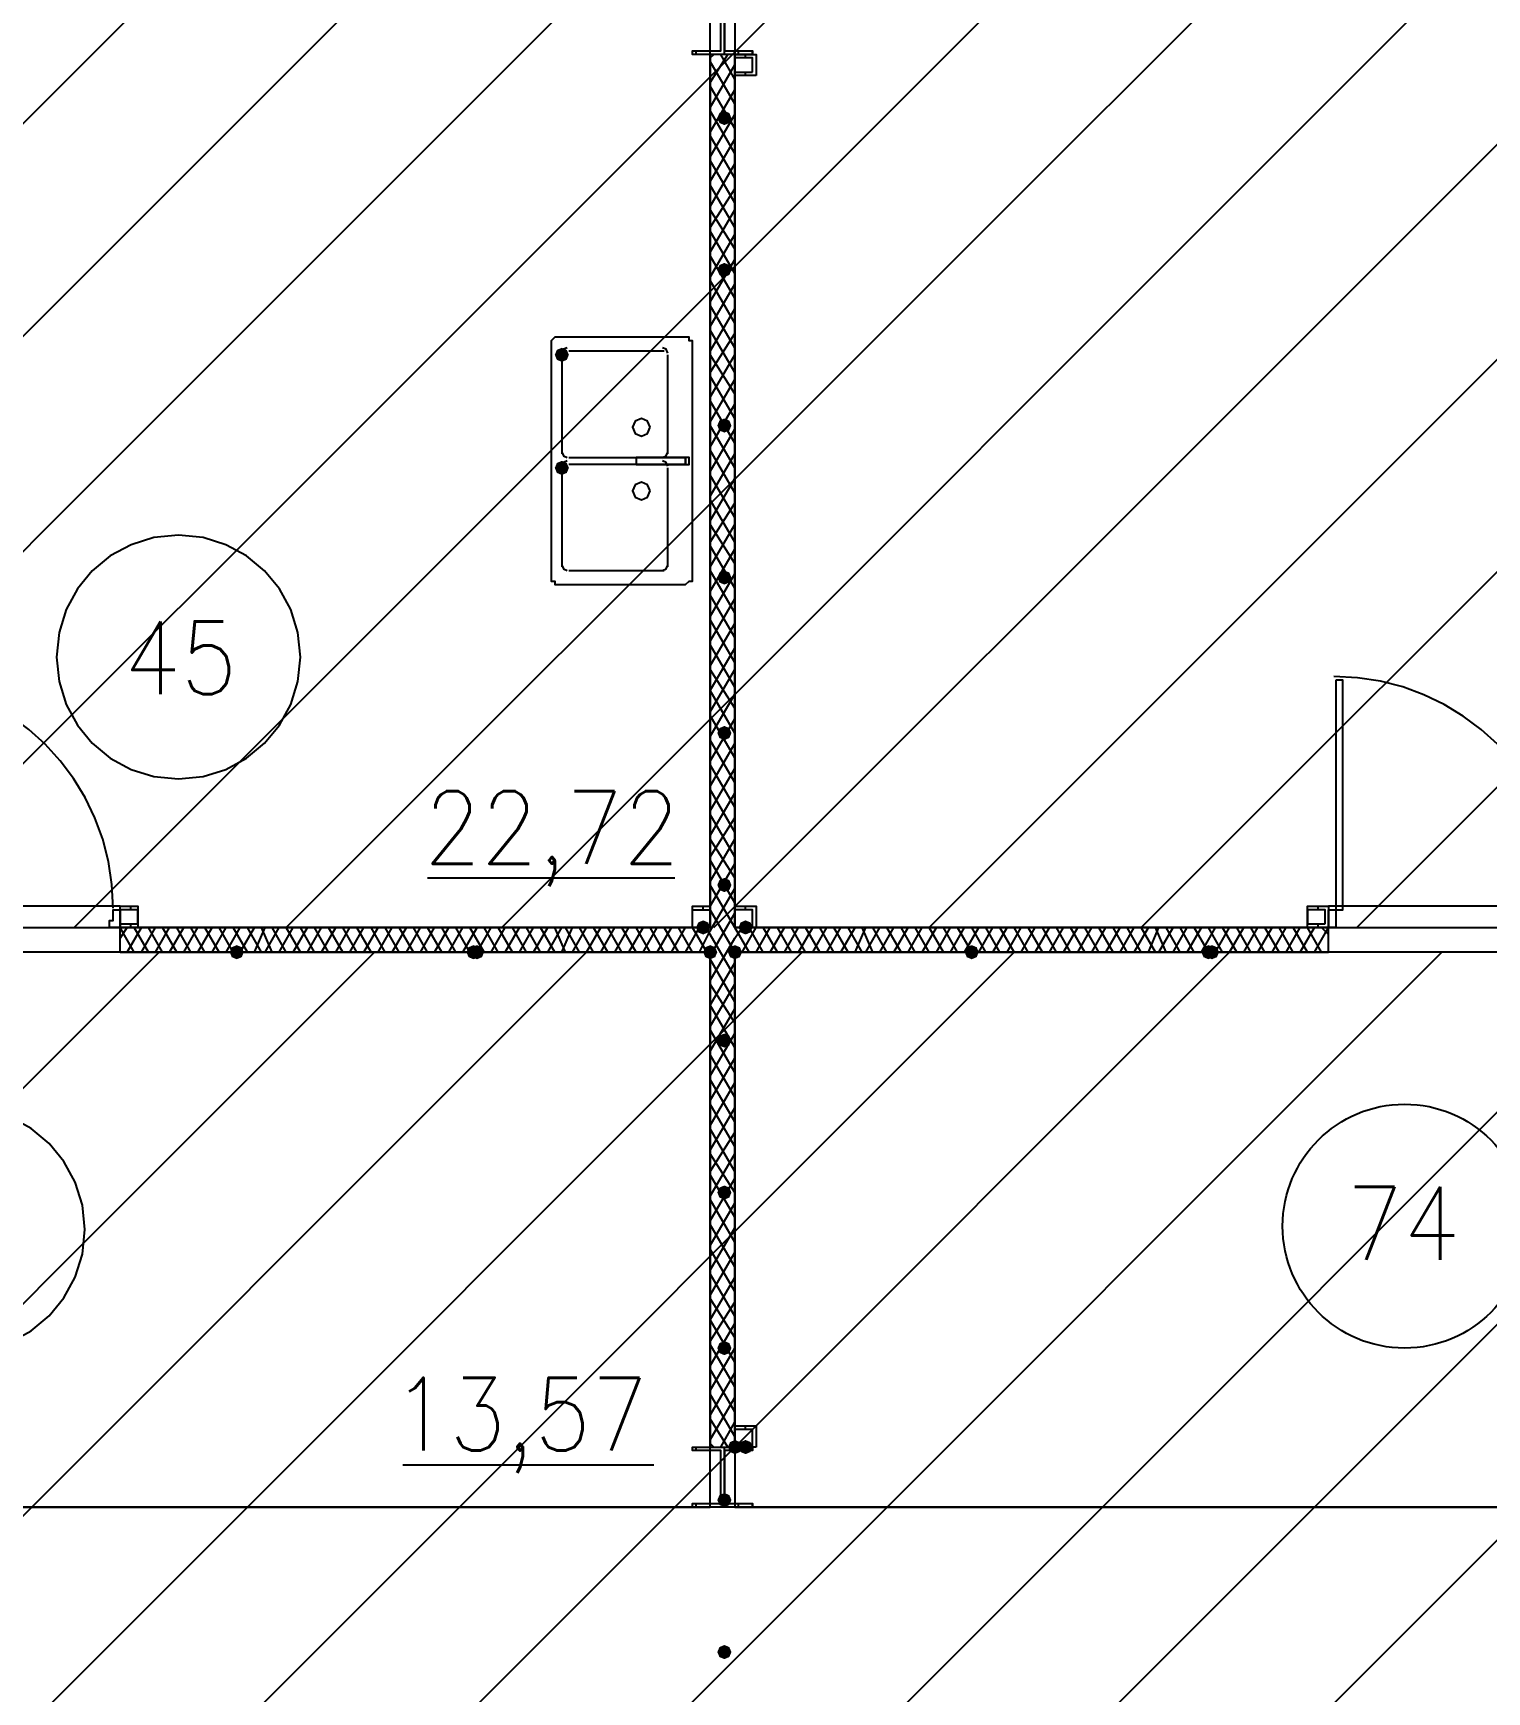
# Model space of a CAD drawing. Header units: millimetres. Extents: x 0 to 420, y 0 to 297.
# Drawn here: x 300.67 to 318.08, y 179.99 to 199.86 of the extents above; entities that cross this region are included whole.
import ezdxf

# ---------------------------------------------------------------- set-up
doc = ezdxf.new("R2010")
doc.units = ezdxf.units.MM
doc.layers.get('0').update_dxf_attribs({"linetype": 'CONTINUOUS'})
doc.styles.get("Standard").update_dxf_attribs({"font": 'STANDARD'})

msp = doc.modelspace()

# ---------------------------------------------------------------- hatches: boundary and pattern name
at = {"true_color": 0x000007}
for points in [[(309.033333, 198.839667), (309.008462, 198.779871), (308.948667, 198.755), (308.888871, 198.779871), (308.864, 198.839667), (308.888871, 198.899462), (308.948667, 198.924333), (309.008462, 198.899463)], [(309.033333, 197.019333), (309.008462, 196.959537), (308.948667, 196.934667), (308.888871, 196.959537), (308.864, 197.019333), (308.888871, 197.079129), (308.948667, 197.104), (309.008462, 197.079129)], [(307.086, 196.003333), (307.061129, 195.943537), (307.001333, 195.918667), (306.941537, 195.943537), (306.916667, 196.003333), (306.941537, 196.063129), (307.001333, 196.088), (307.061129, 196.063129)], [(309.033333, 195.156667), (309.008462, 195.096871), (308.948667, 195.072), (308.888871, 195.096871), (308.864, 195.156667), (308.888871, 195.216462), (308.948667, 195.241333), (309.008462, 195.216463)], [(307.086, 194.648667), (307.061129, 194.588871), (307.001333, 194.564), (306.941537, 194.588871), (306.916667, 194.648667), (306.941537, 194.708462), (307.001333, 194.733333), (307.061129, 194.708463)], [(309.033333, 193.336333), (309.008462, 193.276537), (308.948667, 193.251667), (308.888871, 193.276537), (308.864, 193.336333), (308.888871, 193.396129), (308.948667, 193.421), (309.008462, 193.396129)], [(309.033333, 191.473667), (309.008462, 191.413871), (308.948667, 191.389), (308.888871, 191.413871), (308.864, 191.473667), (308.888871, 191.533462), (308.948667, 191.558333), (309.008462, 191.533463)], [(309.033333, 189.653333), (309.008462, 189.593537), (308.948667, 189.568667), (308.888871, 189.593537), (308.864, 189.653333), (308.888871, 189.713129), (308.948667, 189.738), (309.008462, 189.713129)], [(308.779333, 189.145333), (308.754462, 189.085537), (308.694667, 189.060667), (308.634871, 189.085537), (308.61, 189.145333), (308.634871, 189.205129), (308.694667, 189.23), (308.754462, 189.205129)], [(309.287333, 189.145333), (309.262462, 189.085537), (309.202667, 189.060667), (309.142871, 189.085537), (309.118, 189.145333), (309.142871, 189.205129), (309.202667, 189.23), (309.262462, 189.205129)], [(309.033333, 187.790667), (309.008462, 187.730871), (308.948667, 187.706), (308.888871, 187.730871), (308.864, 187.790667), (308.888871, 187.850462), (308.948667, 187.875333), (309.008462, 187.850463)], [(309.033333, 185.970333), (309.008462, 185.910537), (308.948667, 185.885667), (308.888871, 185.910537), (308.864, 185.970333), (308.888871, 186.030129), (308.948667, 186.055), (309.008462, 186.030129)], [(309.033333, 184.107667), (309.008462, 184.047871), (308.948667, 184.023), (308.888871, 184.047871), (308.864, 184.107667), (308.888871, 184.167462), (308.948667, 184.192333), (309.008462, 184.167463)], [(309.160333, 182.922333), (309.135463, 182.862537), (309.075667, 182.837667), (309.015871, 182.862537), (308.991, 182.922333), (309.015871, 182.982129), (309.075667, 183.007), (309.135462, 182.982129)], [(309.287333, 182.922333), (309.262462, 182.862537), (309.202667, 182.837667), (309.142871, 182.862537), (309.118, 182.922333), (309.142871, 182.982129), (309.202667, 183.007), (309.262462, 182.982129)], [(309.033333, 182.287333), (309.008462, 182.227537), (308.948667, 182.202667), (308.888871, 182.227537), (308.864, 182.287333), (308.888871, 182.347129), (308.948667, 182.372), (309.008462, 182.347129)], [(309.033333, 180.467), (309.008462, 180.407204), (308.948667, 180.382333), (308.888871, 180.407204), (308.864, 180.467), (308.888871, 180.526796), (308.948667, 180.551667), (309.008462, 180.526796)]]:
    msp.add_hatch(color=0, dxfattribs=at).paths.add_polyline_path(points, flags=0)
at = {"true_color": 0x0000fe}
for points in [[(303.191333, 188.849), (303.166462, 188.789204), (303.106667, 188.764333), (303.046871, 188.789204), (303.022, 188.849), (303.046871, 188.908796), (303.106667, 188.933667), (303.166462, 188.908796)], [(306.027667, 188.849), (306.002796, 188.789204), (305.943, 188.764333), (305.883204, 188.789204), (305.858333, 188.849), (305.883204, 188.908796), (305.943, 188.933667), (306.002796, 188.908796)], [(306.07, 188.849), (306.045129, 188.789204), (305.985333, 188.764333), (305.925538, 188.789204), (305.900667, 188.849), (305.925537, 188.908796), (305.985333, 188.933667), (306.045129, 188.908796)], [(308.864, 188.849), (308.839129, 188.789204), (308.779333, 188.764333), (308.719538, 188.789204), (308.694667, 188.849), (308.719537, 188.908796), (308.779333, 188.933667), (308.839129, 188.908796)], [(309.160333, 188.849), (309.135463, 188.789204), (309.075667, 188.764333), (309.015871, 188.789204), (308.991, 188.849), (309.015871, 188.908796), (309.075667, 188.933667), (309.135462, 188.908796)], [(309.160333, 188.849), (309.135463, 188.789204), (309.075667, 188.764333), (309.015871, 188.789204), (308.991, 188.849), (309.015871, 188.908796), (309.075667, 188.933667), (309.135462, 188.908796)], [(311.996667, 188.849), (311.971796, 188.789204), (311.912, 188.764333), (311.852204, 188.789204), (311.827333, 188.849), (311.852204, 188.908796), (311.912, 188.933667), (311.971796, 188.908796)], [(311.996667, 188.849), (311.971796, 188.789204), (311.912, 188.764333), (311.852204, 188.789204), (311.827333, 188.849), (311.852204, 188.908796), (311.912, 188.933667), (311.971796, 188.908796)], [(314.833, 188.849), (314.808129, 188.789204), (314.748333, 188.764333), (314.688538, 188.789204), (314.663667, 188.849), (314.688537, 188.908796), (314.748333, 188.933667), (314.808129, 188.908796)], [(314.875333, 188.849), (314.850462, 188.789204), (314.790667, 188.764333), (314.730871, 188.789204), (314.706, 188.849), (314.730871, 188.908796), (314.790667, 188.933667), (314.850462, 188.908796)]]:
    msp.add_hatch(color=0, dxfattribs=at).paths.add_polyline_path(points, flags=0)
at = {"true_color": 0x000007}
h = msp.add_hatch(color=0, dxfattribs=at)
h.paths.add_polyline_path([(301.709667, 188.849), (308.779333, 188.849)], flags=0)
h.paths.add_polyline_path([(308.779333, 188.849), (301.709667, 188.849)], flags=0)
h = msp.add_hatch(color=0, dxfattribs=at)
h.paths.add_polyline_path([(309.075667, 188.849), (316.187667, 188.849)], flags=0)
h.paths.add_polyline_path([(316.187667, 188.849), (309.075667, 188.849)], flags=0)

# ---------------------------------------------------------------- linework, layer by layer
at = {"color": 0, "true_color": 0x000006}
for points in [[(290.914667, 189.145333), (336.846334, 235.076999)], [(293.454667, 189.145333), (339.428667, 235.076999)], [(296.037, 189.145333), (341.968667, 235.076999)], [(298.577, 189.145333), (344.551, 235.076999)], [(301.159334, 189.145333), (347.091, 235.076999)], [(303.699334, 189.145333), (349.673334, 235.076999)], [(306.281667, 189.145333), (352.213334, 235.076999)], [(308.821667, 189.145333), (354.795667, 235.076999)], [(311.404, 189.145333), (357.335667, 235.076999)], [(313.944, 189.145333), (359.918, 235.076999)], [(316.526334, 189.145333), (362.458, 235.076999)]]:
    msp.add_lwpolyline(points, dxfattribs=at)
at = {"color": 0, "true_color": 0x000007}
for points in [[(308.779333, 200.321333), (291.676667, 200.321333), (291.676667, 189.145333), (308.779333, 189.145333)], [(309.287333, 199.601667), (308.567667, 199.601667), (308.567667, 199.644), (308.906333, 199.644), (308.906333, 200.279), (308.567667, 200.279), (308.567667, 200.321333), (309.287333, 200.321333), (309.287333, 200.279), (308.948667, 200.279), (308.948667, 199.644), (309.287333, 199.644)], [(326.178333, 189.145333), (326.178333, 200.321333), (309.075667, 200.321333), (309.075667, 189.145333)], [(309.329667, 199.347667), (309.075667, 199.347667), (309.075667, 199.601667), (309.329667, 199.601667)], [(309.287333, 199.39), (309.287333, 199.559333), (309.075667, 199.559333), (309.075667, 199.39)], [(306.874333, 196.130333), (306.874333, 193.336333), (306.874333, 193.294), (306.916667, 193.294), (306.916667, 193.251667), (308.483, 193.251667), (308.525333, 193.294), (308.567667, 193.294), (308.567667, 193.336333), (308.567667, 196.130333), (308.567667, 196.172667), (308.525333, 196.172667), (308.525333, 196.215), (308.483, 196.215), (306.916667, 196.215), (306.874333, 196.172667)], [(308.059667, 195.1355), (308.028673, 195.21034), (307.953833, 195.241333), (307.878993, 195.21034), (307.848, 195.1355), (307.878993, 195.06066), (307.953833, 195.029667), (308.028673, 195.06066)], [(307.890333, 194.775667), (307.890333, 194.733333), (307.890333, 194.691), (308.483, 194.691), (308.483, 194.733333), (308.483, 194.775667)], [(308.229, 194.775667), (308.313667, 194.775667)], [(308.229, 194.691), (308.313667, 194.691)], [(308.313667, 194.775667), (308.483, 194.775667), (308.483, 194.733333), (308.483, 194.691), (308.313667, 194.691), (308.525333, 194.691), (308.525333, 194.775667)], [(308.059667, 194.3735), (308.028673, 194.44834), (307.953833, 194.479333), (307.878993, 194.44834), (307.848, 194.3735), (307.878993, 194.29866), (307.953833, 194.267667), (308.028673, 194.29866)], [(316.272333, 192.108667), (316.272333, 189.357), (316.357, 189.357), (316.357, 192.108667)], [(301.582667, 189.145333), (301.582667, 189.23), (301.625, 189.23), (301.625, 189.357), (301.709667, 189.357), (301.709667, 189.145333)], [(301.921333, 189.145333), (301.709667, 189.145333), (301.709667, 189.399333), (301.921333, 189.399333)], [(301.921333, 189.187667), (301.921333, 189.357), (301.709667, 189.357), (301.709667, 189.187667)], [(308.779333, 189.145333), (308.567667, 189.145333), (308.567667, 189.357), (308.779333, 189.357), (308.779333, 189.145333), (308.567667, 189.145333), (308.567667, 189.399333), (308.779333, 189.399333)], [(309.329667, 189.145333), (309.075667, 189.145333), (309.075667, 189.399333), (309.329667, 189.399333)], [(309.287333, 189.145333), (309.287333, 189.357), (309.075667, 189.357), (309.075667, 189.145333)], [(316.187667, 189.145333), (315.933667, 189.145333), (315.933667, 189.399333), (316.187667, 189.399333)], [(316.145333, 189.187667), (316.145333, 189.357), (315.933667, 189.357), (315.933667, 189.187667)], [(316.187667, 189.145333), (316.187667, 189.357), (316.272333, 189.357), (316.272333, 189.23), (316.272333, 189.145333)], [(301.709667, 188.849), (308.779333, 188.849)], [(308.779333, 188.849), (301.709667, 188.849)], [(301.709667, 188.849), (308.779333, 188.849), (301.709667, 188.849), (308.779333, 188.849)], [(309.075667, 188.849), (316.187667, 188.849)], [(316.187667, 188.849), (309.075667, 188.849)], [(316.187667, 188.849), (309.075667, 188.849)], [(316.187667, 188.849), (309.075667, 188.849)], [(309.329667, 182.922333), (309.075667, 182.922333), (309.075667, 183.176333), (309.329667, 183.176333)], [(309.287333, 182.922333), (309.287333, 183.134), (309.075667, 183.134), (309.075667, 182.922333)], [(309.287333, 182.202667), (308.567667, 182.202667), (308.567667, 182.245), (308.906333, 182.245), (308.906333, 182.88), (308.567667, 182.88), (308.567667, 182.922333), (309.287333, 182.922333), (309.287333, 182.88), (308.948667, 182.88), (308.948667, 182.245), (309.287333, 182.245)]]:
    msp.add_lwpolyline(points, close=True, dxfattribs=at)
for points in [[(308.948667, 199.601667), (308.948667, 200.321333)], [(308.61, 199.601667), (308.61, 199.644)], [(308.779333, 199.601667), (308.779333, 199.644)], [(309.118, 199.601667), (309.118, 199.644)], [(309.287333, 199.601667), (309.287333, 199.644)], [(308.779333, 199.559333), (308.821667, 199.601667)], [(308.779333, 199.263), (308.991, 199.601667)], [(309.075667, 189.145333), (309.075667, 199.601667), (308.779333, 199.601667), (308.779333, 189.145333)], [(309.075667, 199.009), (308.779333, 199.517)], [(308.779333, 198.966667), (309.075667, 199.474667)], [(309.075667, 199.305333), (308.906333, 199.601667)], [(309.075667, 199.559333), (309.075667, 199.601667)], [(309.202667, 199.559333), (309.202667, 199.601667)], [(309.202667, 199.347667), (309.202667, 199.39)], [(309.075667, 198.712667), (308.779333, 199.220667)], [(308.779333, 198.670333), (309.075667, 199.178333)], [(309.075667, 198.416333), (308.779333, 198.924333)], [(308.779333, 198.374), (309.075667, 198.882)], [(309.075667, 198.12), (308.779333, 198.628)], [(308.779333, 198.077667), (309.075667, 198.585667)], [(309.075667, 197.823667), (308.779333, 198.331667)], [(308.779333, 197.781333), (309.075667, 198.289333)], [(309.075667, 197.527333), (308.779333, 198.035333)], [(308.779333, 197.527333), (309.075667, 197.993)], [(308.779333, 197.231), (309.075667, 197.739)], [(309.075667, 197.273333), (308.779333, 197.739)], [(309.075667, 196.977), (308.779333, 197.485)], [(308.779333, 196.934667), (309.075667, 197.442667)], [(309.075667, 196.680667), (308.779333, 197.188667)], [(308.779333, 196.638333), (309.075667, 197.146333)], [(309.075667, 196.384333), (308.779333, 196.892333)], [(308.779333, 196.342), (309.075667, 196.85)], [(309.075667, 196.088), (308.779333, 196.596)], [(308.779333, 196.045667), (309.075667, 196.553667)], [(309.075667, 195.791667), (308.779333, 196.299667)], [(307.064833, 196.088), (307.019939, 196.069394), (307.001333, 196.0245)], [(308.271333, 196.0245), (308.252728, 196.069394), (308.207833, 196.088)], [(308.779333, 195.791667), (309.075667, 196.257333)], [(307.001333, 196.003333), (307.001333, 194.818)], [(308.229, 196.045667), (307.086, 196.045667)], [(308.271333, 194.818), (308.271333, 196.003333)], [(308.779333, 195.495333), (309.075667, 196.003333)], [(309.075667, 195.537667), (308.779333, 196.003333)], [(309.075667, 195.241333), (308.779333, 195.749333)], [(308.779333, 195.199), (309.075667, 195.707)], [(309.075667, 194.945), (308.779333, 195.453)], [(308.779333, 194.902667), (309.075667, 195.410667)], [(309.075667, 194.648667), (308.779333, 195.156667)], [(308.779333, 194.606333), (309.075667, 195.114333)], [(307.001333, 194.839167), (307.019939, 194.794272), (307.064833, 194.775667)], [(307.064833, 194.733333), (307.019939, 194.714728), (307.001333, 194.669833)], [(307.086, 194.775667), (308.229, 194.775667)], [(308.229, 194.691), (307.086, 194.691)], [(308.207833, 194.775667), (308.252728, 194.794272), (308.271333, 194.839167)], [(308.271333, 194.669833), (308.252728, 194.714728), (308.207833, 194.733333)], [(309.075667, 194.352333), (308.779333, 194.860333)], [(308.779333, 194.31), (309.075667, 194.818)], [(307.001333, 194.648667), (307.001333, 193.463333)], [(308.271333, 193.463333), (308.271333, 194.648667)], [(309.075667, 194.056), (308.779333, 194.564)], [(308.779333, 194.013667), (309.075667, 194.521667)], [(309.075667, 193.759667), (308.779333, 194.267667)], [(308.779333, 193.759667), (309.075667, 194.225333)], [(308.779333, 193.463333), (309.075667, 193.971333)], [(309.075667, 193.505667), (308.779333, 193.971333)], [(303.868667, 192.383833), (303.838995, 192.678177), (303.753894, 192.952329), (303.619238, 193.200416), (303.440899, 193.416566), (303.224749, 193.594905), (302.976662, 193.729561), (302.70251, 193.814661), (302.408167, 193.844333), (302.113823, 193.814661), (301.839671, 193.729561), (301.591584, 193.594905), (301.375434, 193.416566), (301.197095, 193.200416), (301.062439, 192.952329), (300.977339, 192.678177), (300.947667, 192.383833)], [(309.075667, 193.209333), (308.779333, 193.717333)], [(307.001333, 193.4845), (307.019939, 193.439605), (307.064833, 193.421)], [(308.207833, 193.421), (308.252728, 193.439605), (308.271333, 193.4845)], [(308.779333, 193.167), (309.075667, 193.675)], [(307.086, 193.421), (308.229, 193.421)], [(309.075667, 192.913), (308.779333, 193.421)], [(308.779333, 192.870667), (309.075667, 193.378667)], [(309.075667, 192.616667), (308.779333, 193.124667)], [(308.779333, 192.574333), (309.075667, 193.082333)], [(309.075667, 192.320333), (308.779333, 192.828333)], [(308.779333, 192.278), (309.075667, 192.786)], [(309.075667, 192.024), (308.779333, 192.532)], [(300.947667, 192.383833), (300.977339, 192.08949), (301.062439, 191.815338), (301.197095, 191.567251), (301.375434, 191.351101), (301.591584, 191.172762), (301.839671, 191.038106), (302.113823, 190.953005), (302.408167, 190.923333), (302.70251, 190.953005), (302.976662, 191.038106), (303.224749, 191.172762), (303.440899, 191.351101), (303.619238, 191.567251), (303.753894, 191.815338), (303.838995, 192.08949), (303.868667, 192.383833)], [(308.779333, 191.981667), (309.075667, 192.489667)], [(301.625, 189.378167), (301.610684, 189.661675), (301.568666, 189.936994), (301.50034, 190.202728), (301.407099, 190.457485), (301.290337, 190.69987), (301.151448, 190.928491), (300.991824, 191.141952), (300.812861, 191.338861), (300.615952, 191.517824), (300.402491, 191.677448), (300.17387, 191.816337), (299.931485, 191.933099), (299.676728, 192.02634), (299.410994, 192.094666), (299.135675, 192.136684), (298.852167, 192.151)], [(308.779333, 191.727667), (309.075667, 192.235667)], [(309.075667, 191.77), (308.779333, 192.235667)], [(319.024, 189.378167), (319.009684, 189.661675), (318.967666, 189.936994), (318.89934, 190.202728), (318.806099, 190.457485), (318.689337, 190.69987), (318.550448, 190.928491), (318.390824, 191.141952), (318.211861, 191.338861), (318.014952, 191.517824), (317.801491, 191.677448), (317.57287, 191.816337), (317.330485, 191.933099), (317.075728, 192.02634), (316.809994, 192.094666), (316.534675, 192.136684), (316.251167, 192.151)], [(309.075667, 191.473667), (308.779333, 191.981667)], [(308.779333, 191.431333), (309.075667, 191.939333)], [(309.075667, 191.177333), (308.779333, 191.685333)], [(308.779333, 191.135), (309.075667, 191.643)], [(309.075667, 190.881), (308.779333, 191.389)], [(308.779333, 190.838667), (309.075667, 191.346667)], [(309.075667, 190.584667), (308.779333, 191.092667)], [(308.779333, 190.542333), (309.075667, 191.050333)], [(309.075667, 190.288333), (308.779333, 190.796333)], [(308.779333, 190.246), (309.075667, 190.754)], [(309.075667, 189.992), (308.779333, 190.5)], [(308.779333, 189.992), (309.075667, 190.457667)], [(308.779333, 189.695667), (309.075667, 190.203667)], [(309.075667, 189.738), (308.779333, 190.203667)], [(309.075667, 189.441667), (308.779333, 189.949667)], [(305.392667, 189.738), (308.356, 189.738)], [(308.779333, 189.399333), (309.075667, 189.907333)], [(309.075667, 189.145333), (308.779333, 189.653333)], [(308.779333, 189.103), (309.075667, 189.611)], [(301.709667, 189.272333), (301.709667, 189.399333), (300.228, 189.399333)], [(301.836667, 189.357), (301.836667, 189.399333)], [(308.694667, 189.357), (308.694667, 189.399333)], [(309.075667, 188.849), (308.779333, 189.357)], [(308.779333, 188.806667), (309.075667, 189.314667)], [(309.202667, 189.357), (309.202667, 189.399333)], [(316.060667, 189.357), (316.060667, 189.399333)], [(317.627, 189.399333), (316.187667, 189.399333), (316.187667, 189.272333)], [(319.108667, 189.272333), (319.108667, 189.399333), (317.627, 189.399333)], [(300.228, 189.145333), (301.709667, 189.145333), (301.709667, 189.272333)], [(301.709667, 189.018333), (301.794333, 189.145333)], [(301.879, 188.849), (301.709667, 189.145333)], [(301.709667, 188.849), (301.709667, 189.145333)], [(301.709667, 188.849), (301.709667, 189.145333)], [(308.779333, 189.145333), (301.709667, 189.145333)], [(301.794333, 188.849), (301.963667, 189.145333)], [(301.836667, 189.145333), (301.836667, 189.187667)], [(302.048333, 188.849), (301.879, 189.145333)], [(301.963667, 188.849), (302.133, 189.145333)], [(302.217667, 188.849), (302.048333, 189.145333)], [(302.133, 188.849), (302.302333, 189.145333)], [(302.387, 188.849), (302.217667, 189.145333)], [(302.302333, 188.849), (302.471667, 189.145333)], [(302.556333, 188.849), (302.387, 189.145333)], [(302.471667, 188.849), (302.641, 189.145333)], [(302.725667, 188.849), (302.556333, 189.145333)], [(302.641, 188.849), (302.810333, 189.145333)], [(302.895, 188.849), (302.725667, 189.145333)], [(302.810333, 188.849), (302.979667, 189.145333)], [(303.064333, 188.849), (302.895, 189.145333)], [(302.979667, 188.849), (303.149, 189.145333)], [(303.233667, 188.849), (303.064333, 189.145333)], [(303.149, 188.849), (303.318333, 189.145333)], [(303.403, 188.849), (303.233667, 189.145333)], [(303.318333, 188.849), (303.445333, 189.145333)], [(303.53, 188.849), (303.403, 189.145333)], [(303.445333, 188.849), (303.614667, 189.145333)], [(303.699333, 188.849), (303.53, 189.145333)], [(303.614667, 188.849), (303.784, 189.145333)], [(303.868667, 188.849), (303.699333, 189.145333)], [(303.784, 188.849), (303.953333, 189.145333)], [(304.038, 188.849), (303.868667, 189.145333)], [(303.953333, 188.849), (304.122667, 189.145333)], [(304.207333, 188.849), (304.038, 189.145333)], [(304.122667, 188.849), (304.292, 189.145333)], [(304.376667, 188.849), (304.207333, 189.145333)], [(304.292, 188.849), (304.461333, 189.145333)], [(304.546, 188.849), (304.376667, 189.145333)], [(304.461333, 188.849), (304.630667, 189.145333)], [(304.715333, 188.849), (304.546, 189.145333)], [(304.630667, 188.849), (304.8, 189.145333)], [(304.884667, 188.849), (304.715333, 189.145333)], [(304.8, 188.849), (304.969333, 189.145333)], [(305.054, 188.849), (304.884667, 189.145333)], [(304.969333, 188.849), (305.138667, 189.145333)], [(305.223333, 188.849), (305.054, 189.145333)], [(305.138667, 188.849), (305.308, 189.145333)], [(305.392667, 188.849), (305.223333, 189.145333)], [(305.308, 188.849), (305.477333, 189.145333)], [(305.562, 188.849), (305.392667, 189.145333)], [(305.477333, 188.849), (305.646667, 189.145333)], [(305.731333, 188.849), (305.562, 189.145333)], [(305.646667, 188.849), (305.816, 189.145333)], [(305.900667, 188.849), (305.731333, 189.145333)], [(305.816, 188.849), (305.985333, 189.145333)], [(306.07, 188.849), (305.900667, 189.145333)], [(305.985333, 188.849), (306.154667, 189.145333)], [(306.239333, 188.849), (306.07, 189.145333)], [(306.154667, 188.849), (306.324, 189.145333)], [(306.408667, 188.849), (306.239333, 189.145333)], [(306.324, 188.849), (306.493333, 189.145333)], [(306.578, 188.849), (306.408667, 189.145333)], [(306.493333, 188.849), (306.662667, 189.145333)], [(306.747333, 188.849), (306.578, 189.145333)], [(306.662667, 188.849), (306.832, 189.145333)], [(306.916667, 188.849), (306.747333, 189.145333)], [(306.832, 188.849), (307.001333, 189.145333)], [(307.043667, 188.849), (306.916667, 189.145333)], [(307.001333, 188.849), (307.128333, 189.145333)], [(307.213, 188.849), (307.043667, 189.145333)], [(307.128333, 188.849), (307.297667, 189.145333)], [(307.382333, 188.849), (307.213, 189.145333)], [(307.297667, 188.849), (307.467, 189.145333)], [(307.551667, 188.849), (307.382333, 189.145333)], [(307.467, 188.849), (307.636333, 189.145333)], [(307.721, 188.849), (307.551667, 189.145333)], [(307.636333, 188.849), (307.805667, 189.145333)], [(307.890333, 188.849), (307.721, 189.145333)], [(307.805667, 188.849), (307.975, 189.145333)], [(308.059667, 188.849), (307.890333, 189.145333)], [(307.975, 188.849), (308.144333, 189.145333)], [(308.229, 188.849), (308.059667, 189.145333)], [(308.144333, 188.849), (308.313667, 189.145333)], [(308.398333, 188.849), (308.229, 189.145333)], [(308.313667, 188.849), (308.483, 189.145333)], [(308.567667, 188.849), (308.398333, 189.145333)], [(308.483, 188.849), (308.652333, 189.145333)], [(308.737, 188.849), (308.567667, 189.145333)], [(308.779333, 189.060667), (308.737, 189.145333)], [(309.075667, 189.018333), (309.160333, 189.145333)], [(309.245, 188.849), (309.075667, 189.145333)], [(316.187667, 189.145333), (309.075667, 189.145333)], [(309.160333, 188.849), (309.329667, 189.145333)], [(309.414333, 188.849), (309.245, 189.145333)], [(309.329667, 188.849), (309.499, 189.145333)], [(309.583667, 188.849), (309.414333, 189.145333)], [(309.499, 188.849), (309.668333, 189.145333)], [(309.753, 188.849), (309.583667, 189.145333)], [(309.668333, 188.849), (309.837667, 189.145333)], [(309.922333, 188.849), (309.753, 189.145333)], [(309.837667, 188.849), (310.007, 189.145333)], [(310.091667, 188.849), (309.922333, 189.145333)], [(310.007, 188.849), (310.176333, 189.145333)], [(310.261, 188.849), (310.091667, 189.145333)], [(310.176333, 188.849), (310.345667, 189.145333)], [(310.430333, 188.849), (310.261, 189.145333)], [(310.345667, 188.849), (310.515, 189.145333)], [(310.599667, 188.849), (310.430333, 189.145333)], [(310.515, 188.849), (310.642, 189.145333)], [(310.726667, 188.849), (310.599667, 189.145333)], [(310.642, 188.849), (310.811333, 189.145333)], [(310.896, 188.849), (310.726667, 189.145333)], [(310.811333, 188.849), (310.980667, 189.145333)], [(311.065333, 188.849), (310.896, 189.145333)], [(310.980667, 188.849), (311.15, 189.145333)], [(311.234667, 188.849), (311.065333, 189.145333)], [(311.15, 188.849), (311.319333, 189.145333)], [(311.404, 188.849), (311.234667, 189.145333)], [(311.319333, 188.849), (311.488667, 189.145333)], [(311.573333, 188.849), (311.404, 189.145333)], [(311.488667, 188.849), (311.658, 189.145333)], [(311.742667, 188.849), (311.573333, 189.145333)], [(311.658, 188.849), (311.827333, 189.145333)], [(311.912, 188.849), (311.742667, 189.145333)], [(311.827333, 188.849), (311.996667, 189.145333)], [(312.081333, 188.849), (311.912, 189.145333)], [(311.996667, 188.849), (312.166, 189.145333)], [(312.250667, 188.849), (312.081333, 189.145333)], [(312.166, 188.849), (312.335333, 189.145333)], [(312.42, 188.849), (312.250667, 189.145333)], [(312.335333, 188.849), (312.504667, 189.145333)], [(312.589333, 188.849), (312.42, 189.145333)], [(312.504667, 188.849), (312.674, 189.145333)], [(312.758667, 188.849), (312.589333, 189.145333)], [(312.674, 188.849), (312.843333, 189.145333)], [(312.928, 188.849), (312.758667, 189.145333)], [(312.843333, 188.849), (313.012667, 189.145333)], [(313.097333, 188.849), (312.928, 189.145333)], [(313.012667, 188.849), (313.182, 189.145333)], [(313.266667, 188.849), (313.097333, 189.145333)], [(313.182, 188.849), (313.351333, 189.145333)], [(313.436, 188.849), (313.266667, 189.145333)], [(313.351333, 188.849), (313.520667, 189.145333)], [(313.605333, 188.849), (313.436, 189.145333)], [(313.520667, 188.849), (313.69, 189.145333)], [(313.774667, 188.849), (313.605333, 189.145333)], [(313.69, 188.849), (313.859333, 189.145333)], [(313.944, 188.849), (313.774667, 189.145333)], [(313.859333, 188.849), (314.028667, 189.145333)], [(314.113333, 188.849), (313.944, 189.145333)], [(314.028667, 188.849), (314.155667, 189.145333)], [(314.240333, 188.849), (314.113333, 189.145333)], [(314.155667, 188.849), (314.325, 189.145333)], [(314.409667, 188.849), (314.240333, 189.145333)], [(314.325, 188.849), (314.494333, 189.145333)], [(314.579, 188.849), (314.409667, 189.145333)], [(314.494333, 188.849), (314.663667, 189.145333)], [(314.748333, 188.849), (314.579, 189.145333)], [(314.663667, 188.849), (314.833, 189.145333)], [(314.917667, 188.849), (314.748333, 189.145333)], [(314.833, 188.849), (315.002333, 189.145333)], [(315.087, 188.849), (314.917667, 189.145333)], [(315.002333, 188.849), (315.171667, 189.145333)], [(315.256333, 188.849), (315.087, 189.145333)], [(315.171667, 188.849), (315.341, 189.145333)], [(315.425667, 188.849), (315.256333, 189.145333)], [(315.341, 188.849), (315.510333, 189.145333)], [(315.595, 188.849), (315.425667, 189.145333)], [(315.510333, 188.849), (315.679667, 189.145333)], [(315.764333, 188.849), (315.595, 189.145333)], [(315.679667, 188.849), (315.849, 189.145333)], [(315.933667, 188.849), (315.764333, 189.145333)], [(315.849, 188.849), (316.018333, 189.145333)], [(316.103, 188.849), (315.933667, 189.145333)], [(316.018333, 188.849), (316.187667, 189.145333)], [(316.060667, 189.145333), (316.060667, 189.187667)], [(316.187667, 189.060667), (316.103, 189.145333)], [(316.187667, 189.272333), (316.187667, 189.145333), (317.627, 189.145333)], [(316.187667, 188.849), (316.187667, 189.145333)], [(316.187667, 188.849), (316.187667, 189.145333)], [(317.627, 189.145333), (319.108667, 189.145333), (319.108667, 189.272333)], [(308.652333, 188.849), (308.779333, 189.103)], [(309.075667, 188.552667), (308.779333, 189.060667)], [(308.779333, 188.510333), (309.075667, 189.018333)], [(301.709667, 188.849), (301.709667, 188.891333)], [(301.709667, 188.849), (308.779333, 188.849), (301.709667, 188.849), (308.779333, 188.849)], [(301.709667, 188.849), (308.779333, 188.849)], [(308.779333, 188.849), (308.779333, 182.922333), (309.075667, 182.922333)], [(309.075667, 188.256333), (308.779333, 188.764333)], [(308.779333, 188.214), (309.075667, 188.722)], [(316.187667, 188.849), (309.075667, 188.849), (316.187667, 188.849), (309.075667, 188.849)], [(309.075667, 188.849), (316.187667, 188.849)], [(309.075667, 182.922333), (309.075667, 188.849)], [(308.779333, 187.96), (309.075667, 188.468)], [(309.075667, 188.002333), (308.779333, 188.468)], [(309.075667, 187.706), (308.779333, 188.214)], [(308.779333, 187.663667), (309.075667, 188.171667)], [(309.075667, 187.409667), (308.779333, 187.917667)], [(308.779333, 187.367333), (309.075667, 187.875333)], [(309.075667, 187.113333), (308.779333, 187.621333)], [(308.779333, 187.071), (309.075667, 187.579)], [(309.075667, 186.817), (308.779333, 187.325)], [(308.779333, 186.774667), (309.075667, 187.282667)], [(301.286333, 185.525833), (301.256661, 185.820177), (301.171561, 186.094329), (301.036905, 186.342416), (300.858566, 186.558566), (300.642416, 186.736905), (300.394329, 186.871561), (300.120177, 186.956661), (299.825833, 186.986333), (299.53149, 186.956661), (299.257338, 186.871561), (299.009251, 186.736905), (298.793101, 186.558566), (298.614762, 186.342416), (298.480106, 186.094329), (298.395005, 185.820177), (298.365333, 185.525833)], [(309.075667, 186.520667), (308.779333, 187.028667)], [(308.779333, 186.478333), (309.075667, 186.986333)], [(309.075667, 186.224333), (308.779333, 186.732333)], [(308.779333, 186.224333), (309.075667, 186.69)], [(308.779333, 185.928), (309.075667, 186.436)], [(309.075667, 185.970333), (308.779333, 186.436)], [(309.075667, 185.674), (308.779333, 186.182)], [(308.779333, 185.631667), (309.075667, 186.139667)], [(309.075667, 185.377667), (308.779333, 185.885667)], [(308.779333, 185.335333), (309.075667, 185.843333)], [(309.075667, 185.081333), (308.779333, 185.589333)], [(308.779333, 185.039), (309.075667, 185.547)], [(298.365333, 185.525833), (298.395005, 185.23149), (298.480106, 184.957338), (298.614762, 184.709251), (298.793101, 184.493101), (299.009251, 184.314762), (299.257338, 184.180106), (299.53149, 184.095005), (299.825833, 184.065333), (300.120177, 184.095005), (300.394329, 184.180106), (300.642416, 184.314762), (300.858566, 184.493101), (301.036905, 184.709251), (301.171561, 184.957338), (301.256661, 185.23149), (301.286333, 185.525833)], [(309.075667, 184.785), (308.779333, 185.293)], [(308.779333, 184.742667), (309.075667, 185.250667)], [(309.075667, 184.488667), (308.779333, 184.996667)], [(308.779333, 184.446333), (309.075667, 184.954333)], [(309.075667, 184.234667), (308.779333, 184.700333)], [(308.779333, 184.192333), (309.075667, 184.658)], [(309.075667, 183.938333), (308.779333, 184.446333)], [(308.779333, 183.896), (309.075667, 184.404)], [(309.075667, 183.642), (308.779333, 184.15)], [(308.779333, 183.599667), (309.075667, 184.107667)], [(309.075667, 183.345667), (308.779333, 183.853667)], [(308.779333, 183.303333), (309.075667, 183.811333)], [(309.075667, 183.049333), (308.779333, 183.557333)], [(308.779333, 183.007), (309.075667, 183.515)], [(308.991, 182.922333), (308.779333, 183.261)], [(308.906333, 182.922333), (309.075667, 183.218667)], [(309.202667, 183.134), (309.202667, 183.176333)], [(308.821667, 182.922333), (308.779333, 182.964667)], [(308.61, 182.88), (308.61, 182.922333)], [(308.779333, 182.88), (308.779333, 182.922333)], [(308.948667, 182.202667), (308.948667, 182.922333)], [(309.118, 182.88), (309.118, 182.922333)], [(309.287333, 182.88), (309.287333, 182.922333)], [(305.096333, 182.710667), (308.102, 182.710667)], [(308.61, 182.202667), (308.61, 182.245)], [(308.779333, 182.202667), (308.779333, 182.245)], [(309.118, 182.202667), (309.118, 182.245)], [(309.287333, 182.202667), (309.287333, 182.245)]]:
    msp.add_lwpolyline(points, dxfattribs=at)
at = {"color": 0, "true_color": 0x000020}
for points in [[(278.003001, 164.676666), (302.175334, 188.848999)], [(280.585334, 164.676666), (304.757667, 188.848999)], [(283.125334, 164.676666), (307.297667, 188.848999)], [(285.707667, 164.676666), (309.88, 188.848999)], [(288.247667, 164.676666), (312.42, 188.848999)], [(290.830001, 164.676666), (315.002334, 188.848999)], [(293.370001, 164.676666), (317.542334, 188.848999)], [(295.952334, 164.676666), (320.124667, 188.848999)], [(298.492334, 164.676666), (322.664667, 188.848999)], [(301.074667, 164.676666), (325.247, 188.848999)]]:
    msp.add_lwpolyline(points, dxfattribs=at)
at = {"color": 0, "true_color": 0x0000ab}
for points in [[(308.779333, 188.849), (291.676667, 188.849), (291.676667, 182.202667), (308.779333, 182.202667)], [(326.178333, 188.849), (309.075667, 188.849), (309.075667, 182.202667), (326.178333, 182.202667)]]:
    msp.add_lwpolyline(points, close=True, dxfattribs=at)
at = {"color": 0, "true_color": 0x000008}
msp.add_lwpolyline([(256.413, 171.323), (377.867333, 171.323), (377.867333, 182.202667), (256.413, 182.202667)], close=True, dxfattribs=at)
at = {"color": 0, "true_color": 0x000007}
msp.add_circle((317.097833, 185.568167), 1.4605, dxfattribs=at)

# ---------------------------------------------------------------- texts
at = {"color": 0, "true_color": 0x000007, "char_height": 0.872032, "attachment_point": 1}
for s, insert, width in [('45', (301.751986, 192.811367), 1.16270936), ('22,72', (305.35032, 190.779364), 2.76143456), ('74', (316.399326, 186.038034), 1.16270936), ('13,57', (304.969326, 183.752032), 2.56764984)]:
    msp.add_mtext(s, dxfattribs=dict(at, insert=insert, width=width))

doc.saveas('drawing.dxf')
